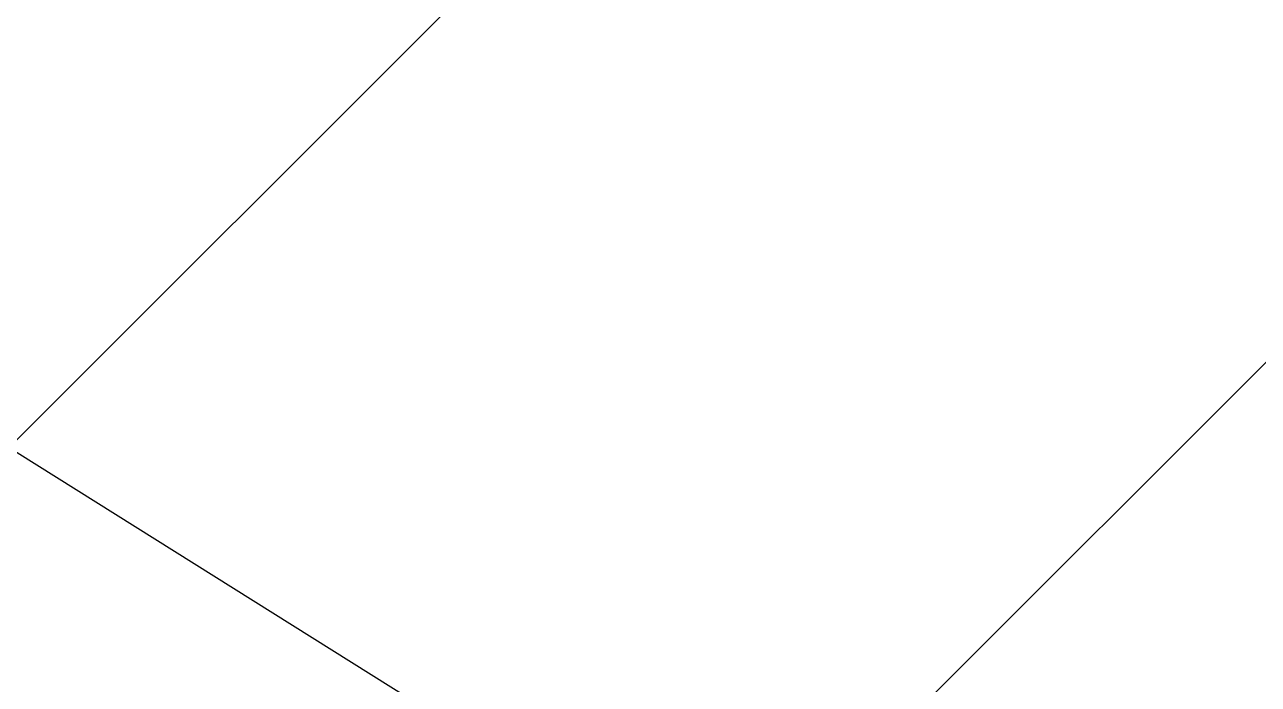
# Model space of a CAD drawing. Extents: x 97062 to 182372, y 141672 to 394177.
# Drawn here: x 131976.4913 to 131976.6775, y 155479.4452 to 155479.5448 of the extents above; entities that cross this region are included whole.
import ezdxf

# ---------------------------------------------------------------- set-up
doc = ezdxf.new("R2010")
doc.units = 13
doc.header["$MEASUREMENT"] = 0
doc.layers.add('Control', color=92, linetype='Continuous')
doc.layers.add('Flow', color=7, linetype='Continuous')

msp = doc.modelspace()

# ---------------------------------------------------------------- hatches: boundary and pattern name
at = {"layer": 'Control'}
h = msp.add_hatch(dxfattribs=at)
h.set_pattern_fill('ANSI31', color=256)
h.paths.add_polyline_path([(132298.45729, 155867.76112), (132411.42201, 155796.9321), (132411.41938, 155796.9279), (132358.29761, 155712.20436), (132245.33289, 155783.03338)])
edge = h.paths.add_edge_path(flags=17)
edge.add_line((132791.18964, 155558.81733), (132712.36891, 155608.23803))
edge.add_line((132712.36891, 155608.23803), (132633.80778, 155482.94143))
edge.add_line((132633.80778, 155482.94143), (132662.04897, 155465.23417))
edge.add_line((132662.04897, 155465.23417), (132511.5373, 155225.18414))
edge.add_line((132511.5373, 155225.18414), (132384.45199, 155304.86678))
edge.add_line((132384.45199, 155304.86678), (132464.13463, 155431.9521))
edge.add_line((132464.13463, 155431.9521), (132322.92873, 155520.48837))
edge.add_line((132322.92873, 155520.48837), (132340.63599, 155548.72955))
edge.add_line((132340.63599, 155548.72955), (132298.27421, 155575.29043))
edge.add_line((132298.27421, 155575.29043), (132254.00608, 155504.68748))
edge.add_line((132254.00608, 155504.68748), (132324.60903, 155460.41935))
edge.add_line((132324.60903, 155460.41935), (132271.48726, 155375.6958))
edge.add_line((132271.48726, 155375.6958), (132207.94461, 155415.53713))
edge.add_line((132207.94461, 155415.53713), (132171.40857, 155357.26605))
edge.add_line((132171.40857, 155357.26605), (132525.58081, 155135.19962))
edge.add_line((132525.58081, 155135.19962), (132701.40725, 155014.72256))
edge.add_line((132701.40725, 155014.72256), (132722.85264, 155103.84536))
edge.add_arc((132680.40549, 155161.20088), 71.35417, 306.504068, 386.4364941)
edge.add_line((132744.29803, 155192.96816), (132787.18881, 155371.21375))
edge.add_arc((132744.74165, 155428.56927), 71.35417, 306.504068, 386.4364941)
edge.add_line((132808.6342, 155460.33655), (132830.07958, 155549.45934))
edge.add_line((132830.07958, 155549.45934), (132791.18964, 155558.81733))
h.paths.add_polyline_path([(132830.07958, 155549.45934), (132791.18964, 155558.81733)], flags=0)
edge = h.paths.add_edge_path(flags=17)
edge.add_line((132791.18964, 155558.81733), (132712.36891, 155608.23803))
edge.add_line((132830.07958, 155549.45934), (132791.18964, 155558.81733))
edge.add_line((132808.6342, 155460.33655), (132830.07958, 155549.45934))
edge.add_arc((132744.74165, 155428.56927), 71.35417, 306.504068, 386.4364941)
edge.add_line((132744.29803, 155192.96816), (132787.18881, 155371.21375))
edge.add_arc((132680.40549, 155161.20088), 71.35417, 306.504068, 386.4364941)
edge.add_line((132701.40725, 155014.72256), (132722.85264, 155103.84536))
edge.add_line((132525.58081, 155135.19962), (132701.40725, 155014.72256))
edge.add_line((132171.40857, 155357.26605), (132525.58081, 155135.19962))
edge.add_line((132207.94461, 155415.53713), (132171.40857, 155357.26605))
edge.add_line((132271.48726, 155375.6958), (132207.94461, 155415.53713))
edge.add_line((132324.60903, 155460.41935), (132271.48726, 155375.6958))
edge.add_line((132254.00608, 155504.68748), (132324.60903, 155460.41935))
edge.add_line((132298.27421, 155575.29043), (132254.00608, 155504.68748))
edge.add_line((132340.63599, 155548.72955), (132298.27421, 155575.29043))
edge.add_line((132322.92873, 155520.48837), (132340.63599, 155548.72955))
edge.add_line((132464.13463, 155431.9521), (132322.92873, 155520.48837))
edge.add_line((132384.45199, 155304.86678), (132464.13463, 155431.9521))
edge.add_line((132511.5373, 155225.18414), (132384.45199, 155304.86678))
edge.add_line((132662.04897, 155465.23417), (132511.5373, 155225.18414))
edge.add_line((132633.80778, 155482.94143), (132662.04897, 155465.23417))
edge.add_line((132712.36891, 155608.23803), (132633.80778, 155482.94143))
edge = h.paths.add_edge_path()
edge.add_line((131976.36347, 155479.55372), (132047.19249, 155592.51845))
edge.add_line((132047.19249, 155592.51845), (132160.15721, 155521.68943))
edge.add_line((132160.15721, 155521.68943), (132284.10799, 155719.37769))
edge.add_line((132284.10799, 155719.37769), (132368.83154, 155666.25593))
edge.add_line((132368.83154, 155666.25593), (132439.66056, 155779.22065))
edge.add_line((132439.66056, 155779.22065), (132439.66319, 155779.22485))
edge.add_line((132439.66319, 155779.22485), (132528.80123, 155723.33518))
edge.add_line((132528.80123, 155723.33518), (132454.66693, 155605.09888))
edge.add_line((132454.66693, 155605.09888), (132482.90811, 155587.39162))
edge.add_line((132482.90811, 155587.39162), (132465.20085, 155559.15044))
edge.add_line((132465.20085, 155559.15044), (132436.95967, 155576.8577))
edge.add_line((132436.95967, 155576.8577), (132419.25242, 155548.61652))
edge.add_line((132419.25242, 155548.61652), (132475.73478, 155513.20201))
edge.add_line((132475.73478, 155513.20201), (132489.01522, 155534.38289))
edge.add_line((132489.01522, 155534.38289), (132616.10053, 155454.70025))
edge.add_line((132616.10053, 155454.70025), (132501.00337, 155271.13257))
edge.add_line((132501.00337, 155271.13257), (132430.40042, 155315.40071))
edge.add_line((132430.40042, 155315.40071), (132510.08307, 155442.48602))
edge.add_line((132510.08307, 155442.48602), (132368.87717, 155531.0223))
edge.add_line((132368.87717, 155531.0223), (132386.58442, 155559.26348))
edge.add_line((132386.58442, 155559.26348), (132287.74029, 155621.23887))
edge.add_line((132287.74029, 155621.23887), (132208.05764, 155494.15356))
edge.add_line((132208.05764, 155494.15356), (132278.66059, 155449.88542))
edge.add_line((132278.66059, 155449.88542), (132260.95334, 155421.64424))
edge.add_line((132260.95334, 155421.64424), (132197.41068, 155461.48556))
edge.add_line((132197.41068, 155461.48556), (132143.16739, 155374.97331))
edge.add_line((132143.16739, 155374.97331), (131976.3661, 155479.55792))

# ---------------------------------------------------------------- linework, layer by layer
at = {"layer": 'Flow'}
msp.add_lwpolyline([(132528.80123, 155723.33518), (132454.66693, 155605.09888), (132482.90811, 155587.39162), (132465.20085, 155559.15044), (132436.95967, 155576.8577), (132419.25242, 155548.61652), (132475.73478, 155513.20201), (132489.01522, 155534.38289), (132616.10053, 155454.70025), (132501.00337, 155271.13257), (132430.40042, 155315.40071), (132510.08307, 155442.48602), (132368.87717, 155531.0223), (132386.58442, 155559.26348), (132287.74029, 155621.23887), (132208.05764, 155494.15356), (132278.66059, 155449.88542), (132260.95334, 155421.64424), (132197.41068, 155461.48556), (132143.16739, 155374.97331), (131976.3661, 155479.55792)], dxfattribs=at)
for radius in [15100, 15000, 6000]:
    msp.add_circle((133772.12701, 157871.96268), radius, dxfattribs=at)

doc.saveas('drawing.dxf')
